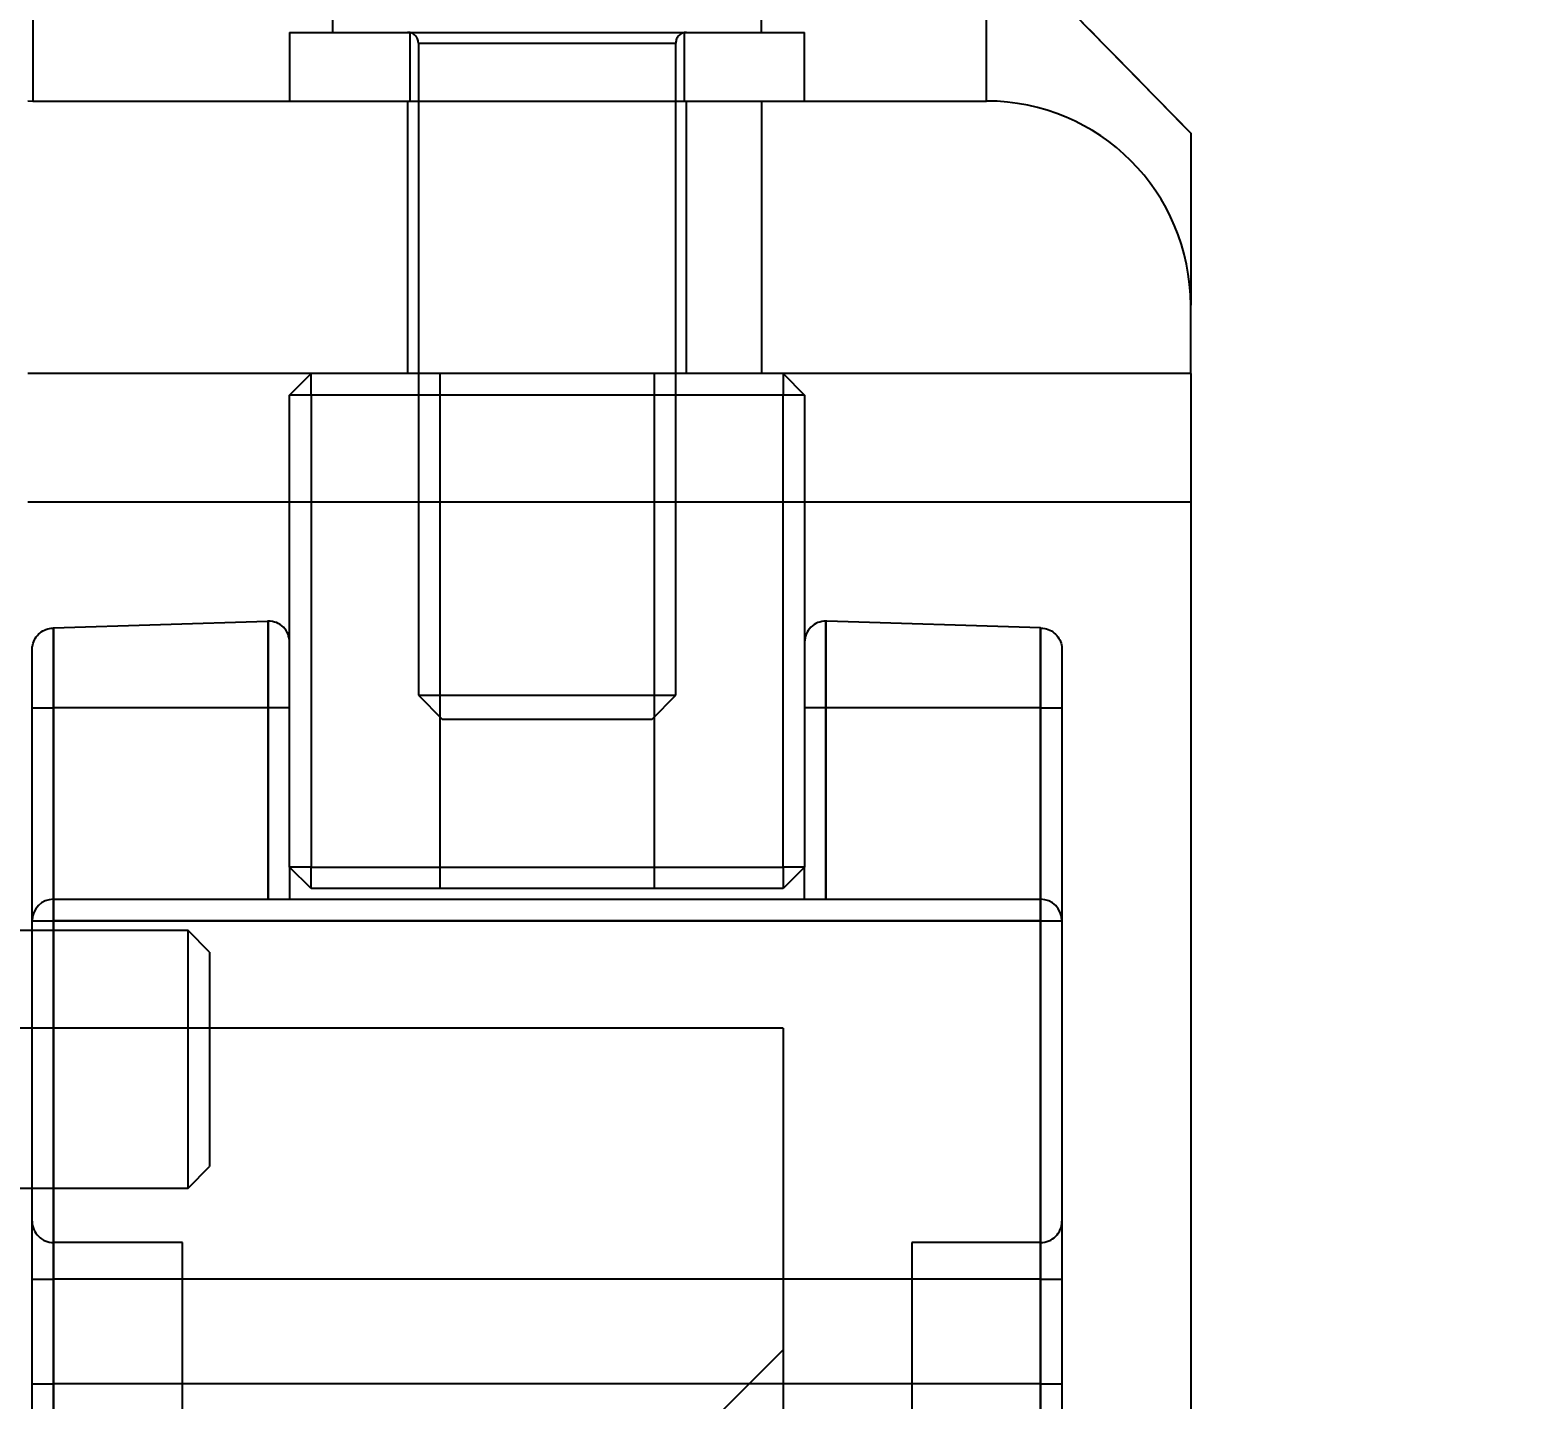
# Model space of a CAD drawing. Header units: metres. Extents: x 0 to 21025, y 0 to 14850.
# Drawn here: x 8897.96 to 8932.9, y 13211.04 to 13242.94 of the extents above; entities that cross this region are included whole.
import ezdxf

# ---------------------------------------------------------------- set-up
doc = ezdxf.new("R2010")
doc.units = ezdxf.units.M
doc.header["$LTSCALE"] = 25
doc.linetypes.add('HIDDEN2', pattern=[4.7625, 3.175, -1.5875])
for name, color, linetype in [('18_COTAS', 7, 'Continuous'), ('SL4', 4, 'Continuous'), ('ST1', 7, 'HIDDEN2')]:
    doc.layers.add(name, color=color, linetype=linetype)
doc.styles.add('ROMANS', font='ROMANS.SHX')
doc.dimstyles.new('25___1-25', dxfattribs={"dimscale": 25, "dimtxt": 2.5, "dimasz": 2, "dimexe": 1.5, "dimexo": 1, "dimgap": 0.5, "dimtad": 1, "dimzin": 12, "dimtxsty": 'ROMANS', "dimcen": 0, "dimclrd": 256, "dimclre": 256, "dimclrt": 3, "dimazin": 3, "dimtfac": 1, "dimtmove": 0, "dimatfit": 0, "dimfxl": 1, "dimlwd": -1, "dimlwe": -1, "dimarcsym": 0})

# ---------------------------------------------------------------- blocks, each defined once
blk = doc.blocks.new('*D14')
at = {"layer": '18_COTAS', "transparency": 16777216}
for p, q in [((8767.149, 13416.484), (9534.934, 13416.484)), ((9497.434, 11742.681), (9497.434, 13366.484)), ((8955.399, 11692.681), (9534.934, 11692.681))]:
    blk.add_line(p, q, dxfattribs=at)
for points in [[(9489.1, 13366.484), (9505.767, 13366.484), (9497.434, 13416.484)], [(9489.1, 11742.681), (9505.767, 11742.681), (9497.434, 11692.681)]]:
    blk.add_solid(points, dxfattribs=at)
at = {"layer": 'Defpoints', "color": 0, "transparency": 16777216}
for p in [(8742.149, 13416.484), (9497.434, 13416.484), (8930.399, 11692.681)]:
    blk.add_point(p, dxfattribs=at)
at = {"layer": '18_COTAS', "color": 3, "transparency": 16777216, "insert": (9447.731, 12554.582), "char_height": 62.5, "attachment_point": 5, "rotation": 90, "style": 'ROMANS'}
blk.add_mtext('1723,8', dxfattribs=at)

msp = doc.modelspace()

# ---------------------------------------------------------------- linework, layer by layer
at = {"layer": 'SL4'}
for p, q in [((8905.014, 13248.281), (8905.014, 13242.881)), ((8915.014, 13242.881), (8915.014, 13248.281)), ((8898.026, 13244.281), (8898.026, 13241.281)), ((8920.256, 13241.281), (8920.256, 13244.281)), ((8904.014, 13242.881), (8904.014, 13241.281)), ((8904.014, 13242.881), (8916.014, 13242.881)), ((8916.014, 13241.281), (8916.014, 13242.881)), ((8897.911, 13241.283), (8898.026, 13241.281)), ((8898.026, 13241.281), (8915.014, 13241.281)), ((8915.014, 13241.281), (8915.014, 13234.931)), ((8915.014, 13241.281), (8920.256, 13241.281)), ((8925.014, 13234.931), (8925.014, 13236.524)), ((8915.014, 13234.931), (8897.911, 13234.931)), ((8904.014, 13234.431), (8904.514, 13234.931)), ((8904.514, 13234.431), (8904.514, 13234.931)), ((8925.014, 13234.931), (8915.014, 13234.931)), ((8915.514, 13234.931), (8915.514, 13234.431)), ((8915.514, 13234.931), (8916.014, 13234.431)), ((8925.014, 13234.931), (8925.014, 13231.931)), ((8904.014, 13223.431), (8904.014, 13234.431)), ((8904.514, 13234.431), (8904.014, 13234.431)), ((8904.514, 13234.431), (8904.514, 13223.431)), ((8915.514, 13234.431), (8904.514, 13234.431)), ((8915.514, 13223.431), (8915.514, 13234.431)), ((8916.014, 13234.431), (8915.514, 13234.431)), ((8916.014, 13234.431), (8916.014, 13223.431)), ((8904.014, 13231.931), (8897.911, 13231.931)), ((8925.014, 13231.931), (8916.014, 13231.931)), ((8925.014, 13231.931), (8925.014, 13201.681)), ((8898.497, 13229.001), (8898.514, 13229.002)), ((8898.514, 13229.002), (8903.497, 13229.164)), ((8898.514, 13229.002), (8898.514, 13227.141)), ((8903.514, 13229.165), (8903.497, 13229.164)), ((8903.514, 13227.141), (8903.514, 13229.165)), ((8916.514, 13229.165), (8916.514, 13227.141)), ((8916.53, 13229.164), (8916.514, 13229.165)), ((8921.514, 13229.002), (8916.53, 13229.164)), ((8921.514, 13227.141), (8921.514, 13229.002)), ((8921.514, 13229.002), (8921.53, 13229.001)), ((8898.014, 13227.141), (8898.014, 13228.501)), ((8922.014, 13228.501), (8922.014, 13227.141)), ((8898.014, 13227.141), (8898.514, 13227.141)), ((8898.014, 13222.181), (8898.014, 13227.141)), ((8903.514, 13227.141), (8898.514, 13227.141)), ((8898.514, 13227.141), (8898.514, 13222.681)), ((8904.014, 13227.141), (8903.514, 13227.141)), ((8903.514, 13222.681), (8903.514, 13227.141)), ((8916.514, 13227.141), (8916.014, 13227.141)), ((8921.514, 13227.141), (8916.514, 13227.141)), ((8916.514, 13227.141), (8916.514, 13222.681)), ((8921.514, 13222.681), (8921.514, 13227.141)), ((8921.514, 13227.141), (8922.014, 13227.141)), ((8922.014, 13227.141), (8922.014, 13222.181)), ((8904.014, 13223.431), (8904.014, 13222.681)), ((8904.514, 13223.431), (8904.014, 13223.431)), ((8904.514, 13222.931), (8904.014, 13223.431)), ((8904.514, 13222.931), (8904.514, 13223.431)), ((8904.514, 13223.431), (8915.514, 13223.431)), ((8915.514, 13223.431), (8915.514, 13222.931)), ((8916.014, 13223.431), (8915.514, 13222.931)), ((8916.014, 13223.431), (8915.514, 13223.431)), ((8916.014, 13222.681), (8916.014, 13223.431)), ((8898.514, 13222.181), (8898.514, 13222.681)), ((8898.514, 13222.681), (8921.514, 13222.681)), ((8915.514, 13222.931), (8904.514, 13222.931)), ((8921.514, 13222.181), (8921.514, 13222.681)), ((8898.014, 13222.181), (8898.514, 13222.181)), ((8898.014, 13211.392), (8898.014, 13222.181)), ((8898.514, 13222.181), (8898.514, 13211.392)), ((8921.514, 13222.181), (8898.514, 13222.181)), ((8921.514, 13211.392), (8921.514, 13222.181)), ((8921.514, 13222.181), (8922.014, 13222.181)), ((8922.014, 13222.181), (8922.014, 13211.392)), ((8898.014, 13211.392), (8898.514, 13211.392)), ((8898.014, 13206.466), (8898.014, 13211.392)), ((8898.514, 13211.392), (8898.514, 13206.782)), ((8921.514, 13211.392), (8898.514, 13211.392)), ((8921.514, 13206.782), (8921.514, 13211.392)), ((8921.514, 13211.392), (8922.014, 13211.392)), ((8922.014, 13211.392), (8922.014, 13206.466))]:
    msp.add_line(p, q, dxfattribs=at)
for centre, radius, start, end in [((8920.256, 13236.524), 4.757, 0, 90), ((8898.514, 13222.181), 0.5, 90, 180), ((8921.514, 13222.181), 0.5, 0, 90)]:
    msp.add_arc(centre, radius, start, end, dxfattribs=at)
for points, knots in [([(8921.439, 13244.191), (8922.105, 13243.508), (8923.224, 13242.364), (8924.498, 13241.058), (8925.014, 13240.531)], [0, 0, 0, 0, 0.595978, 1, 1, 1, 1]), ([(8925.014, 13240.531), (8925.014, 13239.723), (8925.014, 13238.475), (8925.014, 13237.032), (8925.014, 13236.524)], [0, 0, 0, 0, 0.648144, 1, 1, 1, 1]), ([(8898.014, 13228.501), (8898.014, 13228.503), (8898.014, 13228.539), (8898.024, 13228.629), (8898.078, 13228.765), (8898.187, 13228.891), (8898.332, 13228.979), (8898.442, 13228.994), (8898.497, 13229.001)], [0, 0, 0, 0, 0.00841, 0.140315, 0.359805, 0.574575, 0.787251, 1, 1, 1, 1]), ([(8904.014, 13228.665), (8904.007, 13228.73), (8903.992, 13228.861), (8903.877, 13229.026), (8903.711, 13229.142), (8903.579, 13229.157), (8903.514, 13229.165)], [0, 0, 0, 0, 0.2499999, 0.4999999, 0.7499999, 1, 1, 1, 1]), ([(8916.514, 13229.165), (8916.448, 13229.157), (8916.317, 13229.142), (8916.152, 13229.028), (8916.036, 13228.864), (8916.021, 13228.734), (8916.014, 13228.669)], [0, 0, 0, 0, 0.25, 0.5, 0.75, 1, 1, 1, 1]), ([(8921.53, 13229.001), (8921.585, 13228.994), (8921.695, 13228.979), (8921.84, 13228.891), (8921.949, 13228.765), (8922.003, 13228.629), (8922.013, 13228.539), (8922.014, 13228.503), (8922.014, 13228.501)], [0, 0, 0, 0, 0.212749, 0.425425, 0.640195, 0.859685, 0.99159, 1, 1, 1, 1])]:
    msp.add_open_spline(points, degree=3, knots=knots, dxfattribs=at)
at = {"layer": 'ST1'}
for p, q in [((8921.439, 13244.191), (8925.014, 13240.531)), ((8906.814, 13242.881), (8906.814, 13241.281)), ((8907.014, 13242.631), (8913.014, 13242.631)), ((8907.014, 13242.631), (8907.014, 13227.436)), ((8913.014, 13227.436), (8913.014, 13242.631)), ((8913.214, 13241.281), (8913.214, 13242.881)), ((8906.764, 13241.281), (8906.764, 13234.931)), ((8913.264, 13234.931), (8913.264, 13241.281)), ((8907.514, 13234.931), (8907.514, 13222.931)), ((8912.514, 13222.931), (8912.514, 13234.931)), ((8916.014, 13231.931), (8904.014, 13231.931)), ((8898.514, 13227.141), (8898.514, 13229.002)), ((8903.514, 13229.165), (8903.514, 13227.141)), ((8916.514, 13227.141), (8916.514, 13229.165)), ((8921.514, 13229.002), (8921.514, 13227.141)), ((8907.014, 13227.436), (8913.014, 13227.436)), ((8907.014, 13227.436), (8907.568, 13226.881)), ((8912.459, 13226.881), (8913.014, 13227.436)), ((8898.014, 13227.141), (8898.514, 13227.141)), ((8898.514, 13222.681), (8898.514, 13227.141)), ((8903.514, 13227.141), (8898.514, 13227.141)), ((8904.014, 13227.141), (8903.514, 13227.141)), ((8903.514, 13227.141), (8903.514, 13222.681)), ((8907.568, 13226.881), (8912.459, 13226.881)), ((8916.514, 13227.141), (8916.014, 13227.141)), ((8916.514, 13222.681), (8916.514, 13227.141)), ((8921.514, 13227.141), (8916.514, 13227.141)), ((8921.514, 13227.141), (8922.014, 13227.141)), ((8921.514, 13227.141), (8921.514, 13222.681)), ((8898.514, 13222.681), (8898.514, 13222.181)), ((8921.514, 13222.681), (8921.514, 13222.181)), ((8898.014, 13222.181), (8898.514, 13222.181)), ((8898.514, 13222.181), (8921.514, 13222.181)), ((8898.514, 13213.831), (8898.514, 13222.181)), ((8921.514, 13222.181), (8921.514, 13213.831)), ((8921.514, 13222.181), (8922.014, 13222.181)), ((8901.649, 13221.951), (8882.399, 13221.951)), ((8901.649, 13215.951), (8901.649, 13221.951)), ((8902.149, 13221.451), (8901.649, 13221.951)), ((8902.149, 13221.451), (8902.149, 13216.451)), ((8915.514, 13219.681), (8886.914, 13219.681)), ((8915.514, 13219.681), (8915.514, 13149.681)), ((8901.649, 13215.951), (8902.149, 13216.451)), ((8882.399, 13215.951), (8901.649, 13215.951)), ((8901.514, 13214.681), (8898.514, 13214.681)), ((8898.514, 13214.637), (8898.514, 13154.725)), ((8901.514, 13154.681), (8901.514, 13214.681)), ((8918.514, 13214.681), (8918.514, 13154.681)), ((8921.514, 13214.681), (8918.514, 13214.681)), ((8921.514, 13154.725), (8921.514, 13214.637)), ((8898.014, 13213.831), (8898.514, 13213.831)), ((8898.514, 13210.181), (8898.514, 13213.831)), ((8921.514, 13213.831), (8898.514, 13213.831)), ((8921.514, 13213.831), (8922.014, 13213.831)), ((8921.514, 13213.831), (8921.514, 13210.181)), ((8915.514, 13212.181), (8914.014, 13210.681))]:
    msp.add_line(p, q, dxfattribs=at)
for centre, radius, start, end in [((8906.764, 13242.631), 0.25, 0, 90), ((8913.264, 13242.631), 0.25, 90, 180), ((8898.514, 13215.181), 0.5, 180, 270), ((8921.514, 13215.181), 0.5, 270, 0)]:
    msp.add_arc(centre, radius, start, end, dxfattribs=at)

# ---------------------------------------------------------------- dimensions: what is measured, and where the dimension line sits
at = {"layer": '18_COTAS'}
dim = msp.add_linear_dim(base=(9497.434, 13416.484), p1=(8930.399, 11692.681), p2=(8742.149, 13416.484), angle=90, dimstyle='25___1-25', dxfattribs=at)
dim.commit()
dim.dimension.update_dxf_attribs({"geometry": '*D14', "text_midpoint": (9447.731, 12554.582)})

doc.saveas('drawing.dxf')
